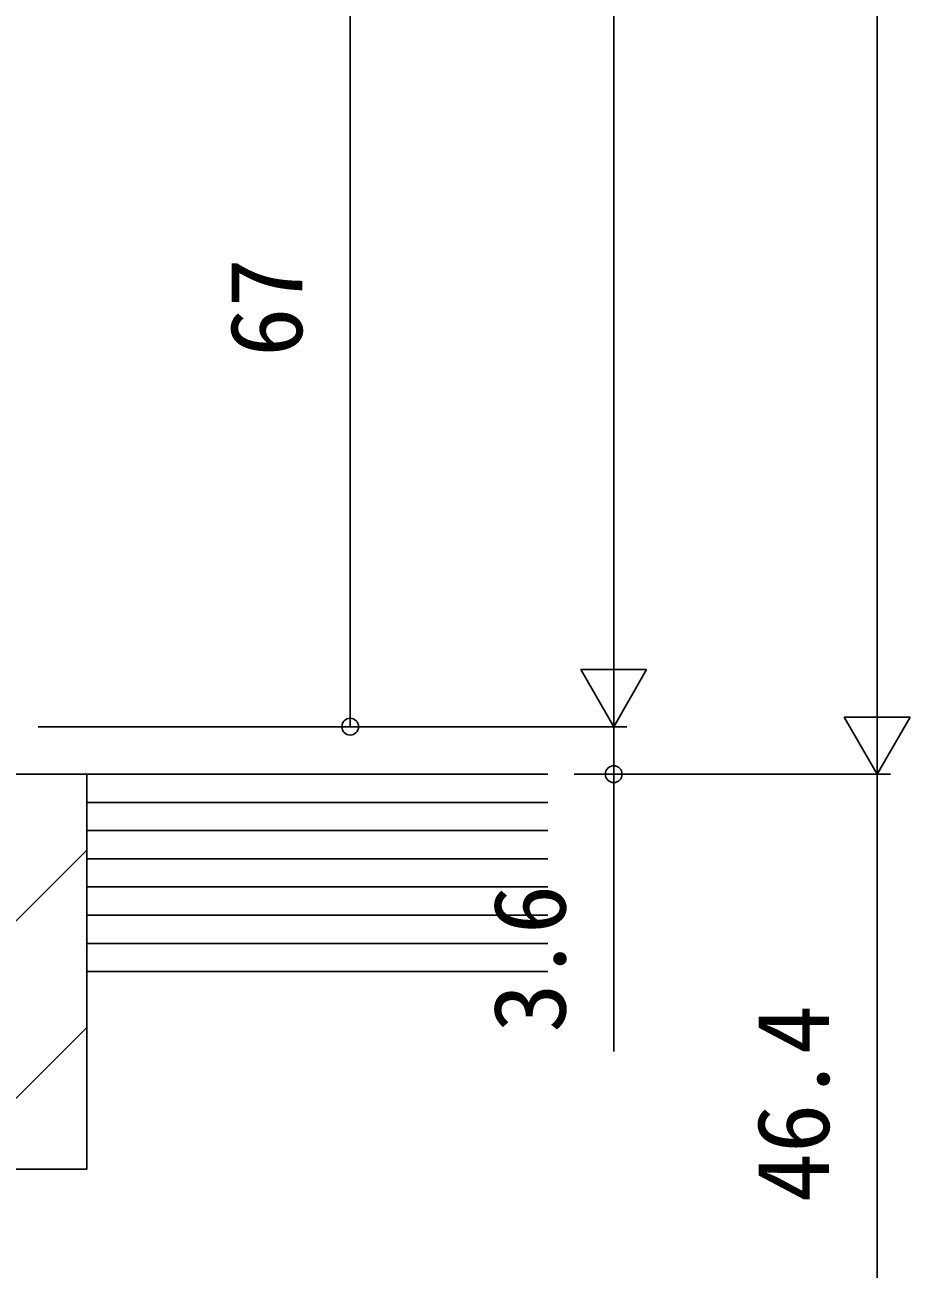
# Model space of a CAD drawing. Units: millimetres, scale not verified. Extents: x -437 to 438, y -331 to 329.
# Drawn here: x -194.3 to -127.1, y -222.4 to -127.9 of the extents above; entities that cross this region are included whole.
import ezdxf
from ezdxf.enums import TextEntityAlignment as Align

# ---------------------------------------------------------------- set-up
doc = ezdxf.new("R2010")
doc.units = ezdxf.units.MM
doc.header["$LTSCALE"] = 2
for name, color, linetype in [('0-7_YKK_D', 6, 'Continuous'), ('0-9_YSS_K', 3, 'Continuous'), ('0-A_YSS_KE', 3, 'Continuous')]:
    doc.layers.add(name, color=color, linetype=linetype)
doc.styles.add('ＭＳ ゴシック', font='')
doc.styles.get('ＭＳ ゴシック').set_extended_font_data('MS Gothic')

msp = doc.modelspace()

# ---------------------------------------------------------------- linework, layer by layer
at = {"layer": '0-7_YKK_D'}
for p, q in [((-129.6, -179.803), (-129.6, 150.5)), ((-149.6, -176.2), (-149.6, 113.8)), ((-169.6, -181.2), (-169.6, -114.203)), ((-149.6, -181.2), (-149.6, -172.54)), ((-129.6, -184.803), (-129.6, -176.143)), ((-149.6, -181.2), (-152.1, -176.87)), ((-147.1, -176.87), (-152.1, -176.87)), ((-149.6, -181.2), (-147.1, -176.87)), ((-149.6, -181.2), (-149.6, -178.65)), ((-129.6, -184.803), (-132.1, -180.473)), ((-127.1, -180.473), (-132.1, -180.473)), ((-129.6, -184.803), (-127.1, -180.473)), ((-193.3, -181.2), (-168.6, -181.2)), ((-193.3, -181.2), (-148.6, -181.2)), ((-187.6, -181.2), (-148.6, -181.2)), ((-149.6, -181.2), (-149.6, -184.803)), ((-152.598, -184.803), (-148.6, -184.803)), ((-152.598, -184.803), (-128.6, -184.803)), ((-152.598, -184.803), (-128.6, -184.803)), ((-149.6, -184.803), (-149.6, -205.877)), ((-129.6, -231.2), (-129.6, -184.803))]:
    msp.add_line(p, q, dxfattribs=at)
for centre in [(-169.6, -181.2), (-149.6, -184.803)]:
    msp.add_circle(centre, 0.637, dxfattribs=at)
at = {"layer": '0-9_YSS_K'}
for p, q in [((-154.598, -186.946), (-189.6, -186.946)), ((-154.598, -189.089), (-189.6, -189.089)), ((-213.837, -214.804), (-189.6, -190.567)), ((-154.598, -191.231), (-189.6, -191.231)), ((-154.598, -193.374), (-189.6, -193.374)), ((-154.598, -195.517), (-189.6, -195.517)), ((-154.598, -197.66), (-189.6, -197.66)), ((-200.367, -214.804), (-189.6, -204.037))]:
    msp.add_line(p, q, dxfattribs=at)
at = {"layer": '0-A_YSS_KE'}
for p, q in [((-219.6, -184.803), (-189.6, -184.803)), ((-189.6, -184.803), (-189.6, -199.803)), ((-189.6, -184.803), (-154.598, -184.803)), ((-189.6, -199.803), (-154.598, -199.803))]:
    msp.add_line(p, q, dxfattribs=at)
msp.add_lwpolyline([(-239.601, -214.805), (-189.601, -214.805), (-189.6, -184.803)], dxfattribs=at)

# ---------------------------------------------------------------- texts
at = {"layer": '0-7_YKK_D', "style": 'ＭＳ ゴシック'}
for s, p in [('67', (-171.6, -153.113)), ('3.6', (-151.6, -204.431)), ('46.4', (-131.6, -217.313))]:
    msp.add_text(s, height=5.499, rotation=90, dxfattribs=at).set_placement(p, align=Align.BOTTOM_LEFT)

doc.saveas('drawing.dxf')
